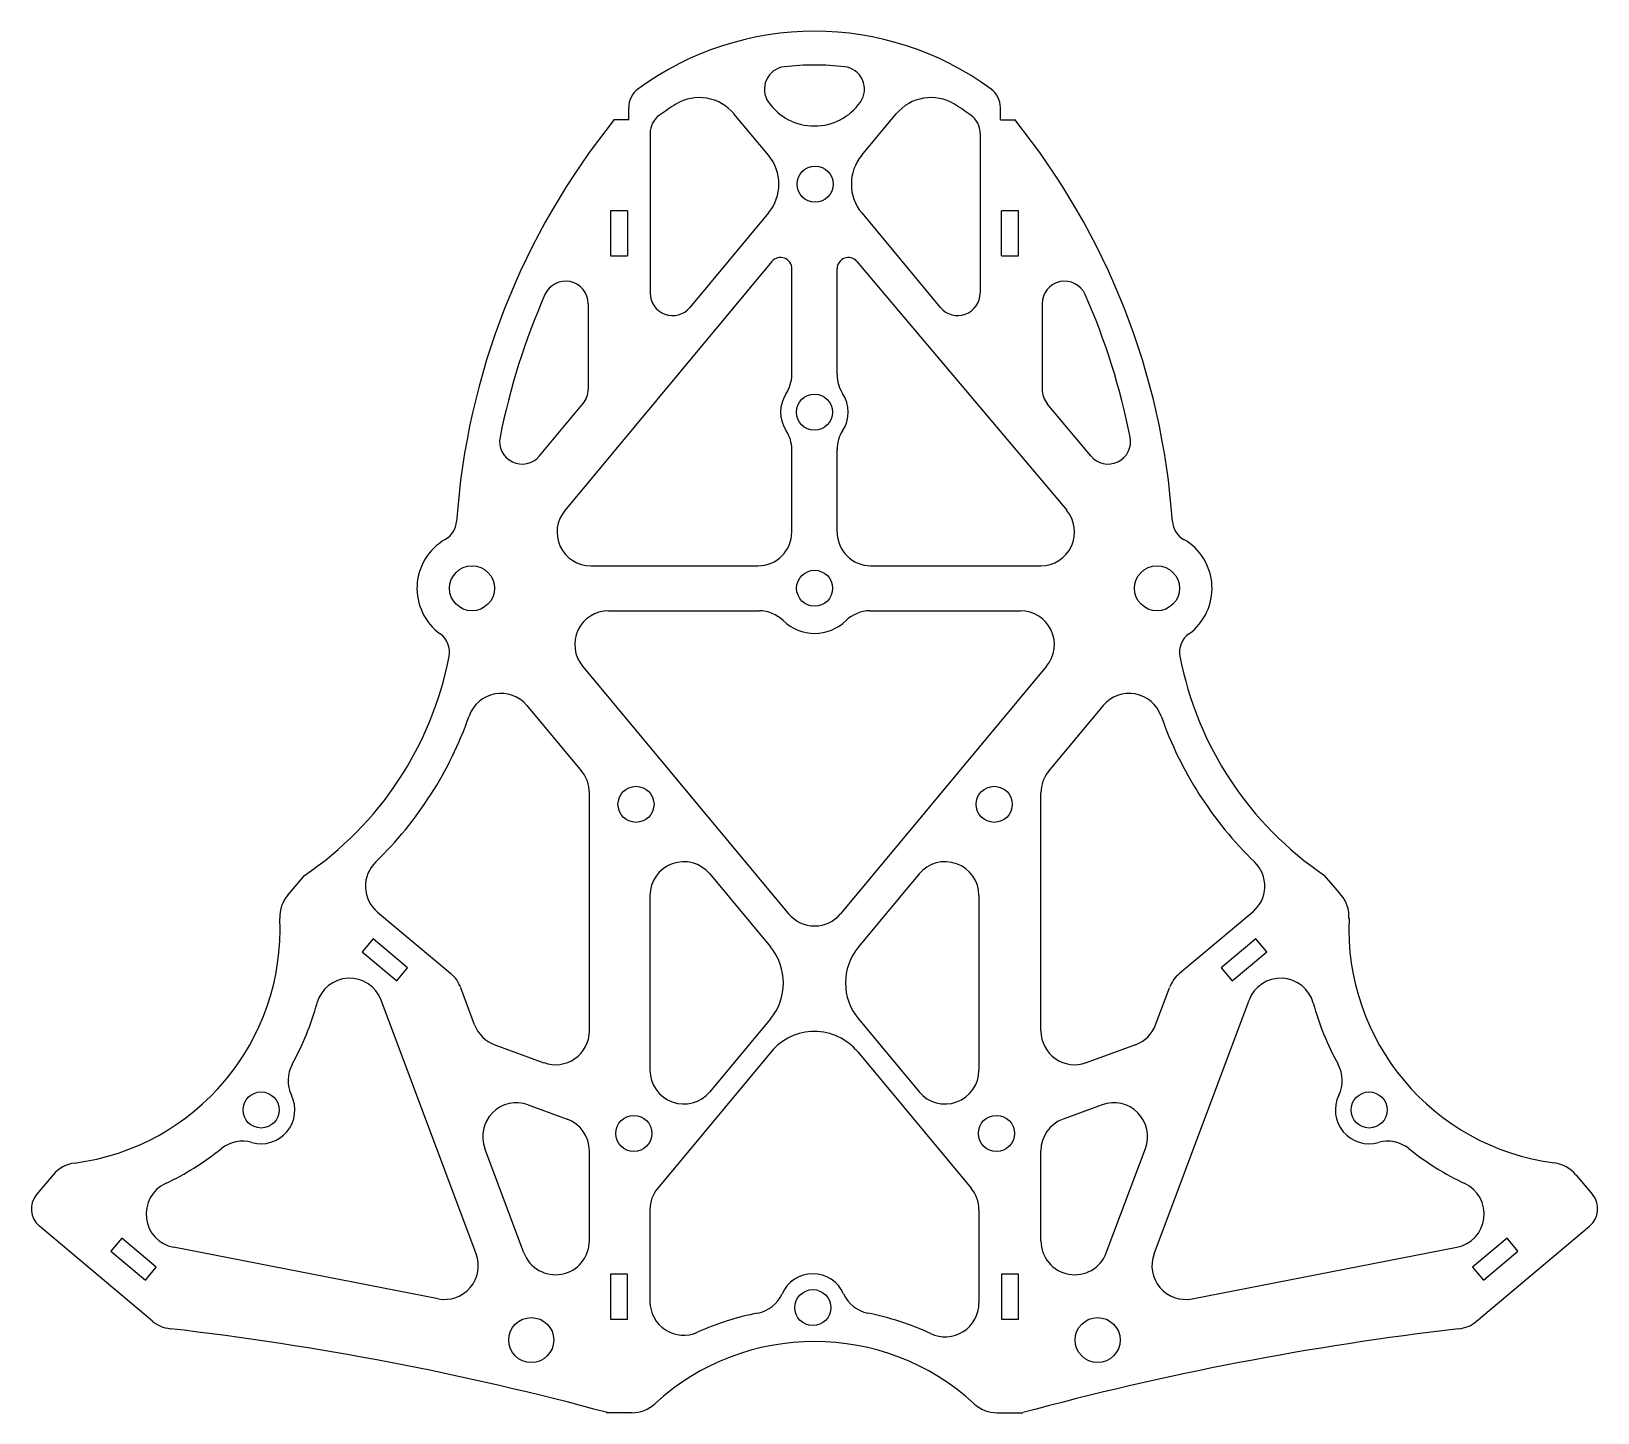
# Model space of a CAD drawing. Header units: millimetres. Extents: x 302 to 441, y 133 to 256.
import ezdxf

# ---------------------------------------------------------------- set-up
doc = ezdxf.new("R2010")
doc.units = ezdxf.units.MM
doc.layers.add('innen', color=10, linetype='Continuous')
doc.layers.add('Monocoque Kopfplatte1', color=252, linetype='Continuous')

msp = doc.modelspace()

# ---------------------------------------------------------------- linework, layer by layer
at = {"layer": 'innen'}
for p, q in [((367.57, 244.94), (364.51, 248.61)), ((375.85, 244.94), (378.91, 248.61)), ((357.06, 246.87), (357.06, 232.71)), ((386.37, 246.87), (386.37, 232.71)), ((367.57, 239.82), (360.59, 231.43)), ((375.85, 239.82), (382.83, 231.43)), ((367.88, 235.5), (349.5, 213.41)), ((375.42, 235.51), (394.05, 213.43)), ((369.64, 225.44), (369.65, 234.86)), ((373.66, 225.44), (373.66, 234.86)), ((351.56, 231.76), (351.56, 224.16)), ((391.87, 231.76), (391.87, 224.16)), ((347.24, 218.24), (351.09, 222.88)), ((396.19, 218.24), (392.33, 222.88)), ((369.64, 211.49), (369.64, 218.83)), ((373.67, 211.49), (373.66, 218.83)), ((351.8, 208.49), (366.64, 208.49)), ((376.67, 208.49), (391.75, 208.49)), ((353.37, 204.49), (366.77, 204.49)), ((376.57, 204.49), (389.96, 204.49)), ((351.07, 199.58), (369.36, 177.59)), ((392.27, 199.58), (373.97, 177.59)), ((346.13, 196.08), (350.97, 190.25)), ((397.3, 196.08), (392.45, 190.25)), ((351.67, 167.19), (351.67, 188.34)), ((391.76, 167.19), (391.76, 188.34)), ((362.36, 181.13), (367.74, 174.65)), ((380.95, 181.13), (375.57, 174.65)), ((357.05, 179.21), (357.05, 163.7)), ((386.26, 179.21), (386.26, 163.7)), ((332.86, 177.74), (339.37, 172.28)), ((410.57, 177.74), (404.06, 172.28)), ((341.62, 147.4), (333.19, 169.92)), ((341.48, 167.73), (340.25, 171.03)), ((401.81, 147.4), (410.24, 169.92)), ((401.94, 167.73), (403.18, 171.03)), ((367.74, 168.26), (362.36, 161.78)), ((375.57, 168.26), (380.95, 161.78)), ((343.27, 165.96), (347.64, 164.37)), ((400.16, 165.96), (395.79, 164.37)), ((367.81, 165.34), (357.74, 153.24)), ((375.5, 165.34), (385.56, 153.24)), ((346.23, 160.63), (349.7, 159.36)), ((397.2, 160.63), (393.73, 159.36)), ((345.86, 147.49), (342.39, 156.76)), ((351.67, 148.54), (351.67, 156.55)), ((391.76, 148.54), (391.76, 156.55)), ((397.57, 147.49), (401.04, 156.76)), ((357.05, 151.32), (357.05, 143.17)), ((386.26, 151.32), (386.26, 143.03)), ((338.24, 143.41), (314.74, 147.98)), ((405.19, 143.41), (428.69, 147.98))]:
    msp.add_line(p, q, dxfattribs=at)
for centre, radius, start, end in [((369.21, 250.81), 2, 96.5395, 215.3336), ((371.66, 229.45), 23.5, 83.4665, 96.5395), ((374.1, 250.81), 2, 324.6724, 83.4665), ((371.66, 229.45), 23.5, 121.5939, 125.877), ((361.44, 246.06), 4, 39.7704, 121.5939), ((371.65, 252.54), 5, 215.3336, 324.6724), ((381.99, 246.06), 4, 58.4061, 140.2296), ((371.77, 229.45), 23.5, 54.123, 58.4061), ((359.06, 246.87), 2, 125.877, 180), ((384.37, 246.87), 2, 0, 54.123), ((364.5, 242.38), 4, 320.2296, 39.7704), ((378.93, 242.38), 4, 140.2296, 219.7704), ((368.65, 234.86), 1, 359.976, 140.2296), ((374.66, 234.86), 1, 40.151, 180.024), ((349.56, 231.76), 2, 0, 156.2659), ((393.87, 231.76), 2, 23.7341, 180), ((403.57, 208.02), 61, 156.2659, 168.7546), ((359.06, 232.71), 2, 180, 320.2296), ((384.37, 232.71), 2, 219.7704, 0), ((339.86, 208.02), 61, 11.2454, 23.7341), ((366.64, 225.44), 3, 326.5789, 359.976), ((376.66, 225.44), 3, 180.024, 213.4211), ((349.56, 224.16), 2, 320.2296, 0), ((393.87, 224.16), 2, 180, 219.7704), ((371.65, 222.13), 3, 146.5789, 213.3731), ((371.65, 222.13), 3, 326.6269, 33.4211), ((345.7, 219.52), 2, 168.7546, 320.2296), ((366.64, 218.83), 3, 359.976, 33.3731), ((376.66, 218.83), 3, 146.6269, 180.024), ((397.73, 219.52), 2, 219.7704, 11.2454), ((351.8, 211.49), 3, 140.2296, 270), ((391.75, 211.49), 3, 270, 40.151), ((366.64, 211.49), 3, 270, 359.976), ((376.67, 211.49), 3, 180.024, 270), ((353.37, 201.49), 3, 90, 219.7704), ((366.77, 201.49), 3, 45.5847, 90), ((376.57, 201.49), 3, 90, 134.4153), ((389.96, 201.49), 3, 320.2296, 90), ((371.67, 206.49), 4, 225.5847, 314.4153), ((343.82, 194.16), 3, 39.7704, 160.6916), ((399.6, 194.16), 3, 19.3084, 140.2296), ((309.48, 206.19), 33.39, 314.0616, 340.6916), ((433.95, 206.19), 33.39, 199.3084, 225.9384), ((348.67, 188.34), 3, 0, 39.7704), ((394.76, 188.34), 3, 140.2296, 180), ((334.79, 180.04), 3, 134.0616, 230), ((360.05, 179.21), 3, 39.7704, 180), ((383.26, 179.21), 3, 0, 140.2296), ((408.64, 180.04), 3, 310, 45.9384), ((371.67, 179.51), 3, 219.7704, 320.2296), ((363.9, 171.45), 5, 320.2296, 39.7704), ((379.41, 171.45), 5, 140.2296, 219.7704), ((330.38, 168.87), 3, 20.5227, 164.7249), ((337.44, 169.98), 3, 20.5227, 50), ((405.99, 169.98), 3, 130, 159.4773), ((413.05, 168.87), 3, 15.2751, 159.4773), ((303.37, 176.25), 25, 331.2555, 344.7249), ((440.06, 176.25), 25, 195.2751, 208.7445), ((344.29, 168.78), 3, 200.5227, 249.9771), ((348.67, 167.19), 3, 249.9771, 0), ((371.65, 162.14), 5, 39.7704, 140.2296), ((394.76, 167.19), 3, 180, 290.0229), ((399.13, 168.78), 3, 290.0229, 339.4773), ((327.92, 162.78), 3, 151.2555, 205.7798), ((415.51, 162.78), 3, 334.2202, 28.7445), ((360.05, 163.7), 3, 180, 320.2296), ((383.26, 163.7), 3, 219.7704, 0), ((322.52, 160.17), 3, 254.1895, 25.7798), ((420.91, 160.17), 3, 154.2202, 285.8105), ((345.2, 157.81), 3, 69.9771, 200.5227), ((398.23, 157.81), 3, 339.4773, 110.0229), ((348.67, 156.55), 3, 0, 69.9771), ((394.76, 156.55), 3, 110.0229, 180), ((320.88, 154.4), 3, 74.1895, 128.7138), ((422.55, 154.4), 3, 51.2862, 105.8105), ((303.37, 176.25), 25, 295.2444, 308.7138), ((440.06, 176.25), 25, 231.2862, 244.7556), ((315.31, 150.92), 3, 115.2444, 258.9972), ((360.05, 151.32), 3, 140.2296, 180), ((383.26, 151.32), 3, 0, 39.7704), ((428.12, 150.92), 3, 281.0028, 64.7556), ((348.67, 148.54), 3, 200.5227, 0), ((394.76, 148.54), 3, 180, 339.4773), ((338.81, 146.35), 3, 258.9972, 20.5227), ((404.62, 146.35), 3, 159.4773, 281.0028), ((371.51, 142.62), 3, 24.1895, 155.7798), ((366.04, 145.08), 3, 281.2555, 335.7798), ((376.98, 145.08), 3, 204.1895, 258.7138), ((360.05, 143.17), 3, 180, 294.139), ((371.5, 117.62), 25, 101.2555, 114.139), ((371.5, 117.62), 25, 65.2444, 78.7138), ((383.26, 143.03), 3, 244.5559, 0)]:
    msp.add_arc(centre, radius, start, end, dxfattribs=at)
at = {"layer": 'Monocoque Kopfplatte1'}
for p, q in [((355.16, 248.1), (355.16, 249.19)), ((388.16, 248.1), (388.16, 249.19)), ((355.16, 248.1), (353.88, 248.1)), ((388.16, 248.1), (389.44, 248.1)), ((355.06, 240), (353.56, 240)), ((353.56, 240), (353.56, 236)), ((355.06, 240), (355.06, 236)), ((389.76, 240), (388.26, 240)), ((388.26, 236), (388.26, 240)), ((389.76, 236), (389.76, 240)), ((353.56, 236), (355.06, 236)), ((388.26, 236), (389.76, 236)), ((324.89, 179.25), (326.37, 181)), ((418.23, 179.47), (416.95, 181)), ((418.42, 179.25), (418.23, 179.47)), ((332.46, 175.36), (331.5, 174.21)), ((335.53, 172.79), (332.46, 175.36)), ((410.85, 175.36), (407.78, 172.79)), ((411.81, 174.21), (410.85, 175.36)), ((331.5, 174.21), (334.56, 171.64)), ((408.75, 171.64), (411.81, 174.21)), ((334.56, 171.64), (335.53, 172.79)), ((407.78, 172.79), (408.75, 171.64)), ((304.05, 154.41), (302.59, 152.66)), ((439.26, 154.41), (439.44, 154.2)), ((439.44, 154.2), (440.73, 152.66)), ((312.87, 141.43), (302.84, 149.85)), ((430.43, 141.41), (440.48, 149.85)), ((310.16, 148.78), (309.19, 147.63)), ((309.19, 147.63), (312.26, 145.06)), ((313.22, 146.21), (310.16, 148.78)), ((433.15, 148.78), (430.09, 146.21)), ((431.05, 145.06), (434.11, 147.63)), ((434.11, 147.63), (433.15, 148.78)), ((312.26, 145.06), (313.22, 146.21)), ((430.09, 146.21), (431.05, 145.06)), ((355.06, 145.59), (353.56, 145.59)), ((353.56, 145.59), (353.56, 141.59)), ((355.06, 141.59), (355.06, 145.59)), ((388.26, 145.59), (388.26, 141.59)), ((389.76, 145.59), (388.26, 145.59)), ((389.76, 141.59), (389.76, 145.59)), ((353.56, 141.59), (355.06, 141.59)), ((388.26, 141.59), (389.76, 141.59)), ((355.16, 133.29), (353.16, 133.29)), ((355.45, 133.29), (355.16, 133.29)), ((387.87, 133.29), (388.16, 133.29)), ((388.16, 133.29), (390.16, 133.29))]:
    msp.add_line(p, q, dxfattribs=at)
for centre, radius in [((371.71, 242.38), 1.6), ((371.65, 222.13), 1.6), ((341.25, 206.49), 2), ((371.67, 206.49), 1.6), ((402.07, 206.49), 2), ((355.81, 187.31), 1.6), ((387.62, 187.31), 1.6), ((322.52, 160.17), 1.6), ((420.91, 160.17), 1.6), ((355.62, 158.09), 1.6), ((387.81, 158.09), 1.6), ((371.51, 142.62), 1.6), ((346.51, 139.74), 2), ((396.8, 139.74), 2)]:
    msp.add_circle(centre, radius, dxfattribs=at)
for centre, radius, start, end in [((371.66, 229.45), 26.5, 53.7125, 126.2875), ((357.16, 249.19), 2, 126.2875, 180), ((386.16, 249.19), 2, 0, 53.7125), ((403.57, 208.02), 63.84, 141.1079, 176.0346), ((339.75, 208.02), 63.84, 3.9654, 38.8921), ((337.88, 212.57), 2, 299.7851, 356.0346), ((405.43, 212.57), 2, 183.9654, 240.2149), ((341.36, 206.49), 5, 119.7851, 234.0001), ((401.96, 206.49), 5, 305.9999, 60.2149), ((337.25, 200.83), 2, 349.1197, 54.0001), ((406.07, 200.83), 2, 125.9999, 190.8803), ((309.37, 206.19), 30.39, 304.0165, 349.1197), ((433.95, 206.19), 30.39, 190.8803, 235.9835), ((327.19, 177.32), 3, 140, 182.5759), ((416.12, 177.32), 3, 357.4241, 40), ((303.25, 176.24), 20.96, 277.4241, 2.5759), ((440.06, 176.25), 20.96, 177.4241, 262.5759), ((306.35, 152.48), 3, 97.4241, 140), ((436.96, 152.49), 3, 40, 82.5759), ((304.12, 151.38), 2, 140, 230), ((439.2, 151.38), 2, 310, 40), ((314.79, 143.73), 3, 230, 263.4121), ((284.07, -122.33), 264.83, 74.8517, 83.4121), ((459.36, -122.33), 264.83, 96.6154, 105.1483), ((428.51, 143.71), 3, 276.6154, 310), ((371.66, 118.65), 20.96, 47.4241, 132.5759), ((355.45, 136.29), 3, 270, 312.5759), ((387.87, 136.29), 3, 227.4241, 270)]:
    msp.add_arc(centre, radius, start, end, dxfattribs=at)

doc.saveas('drawing.dxf')
